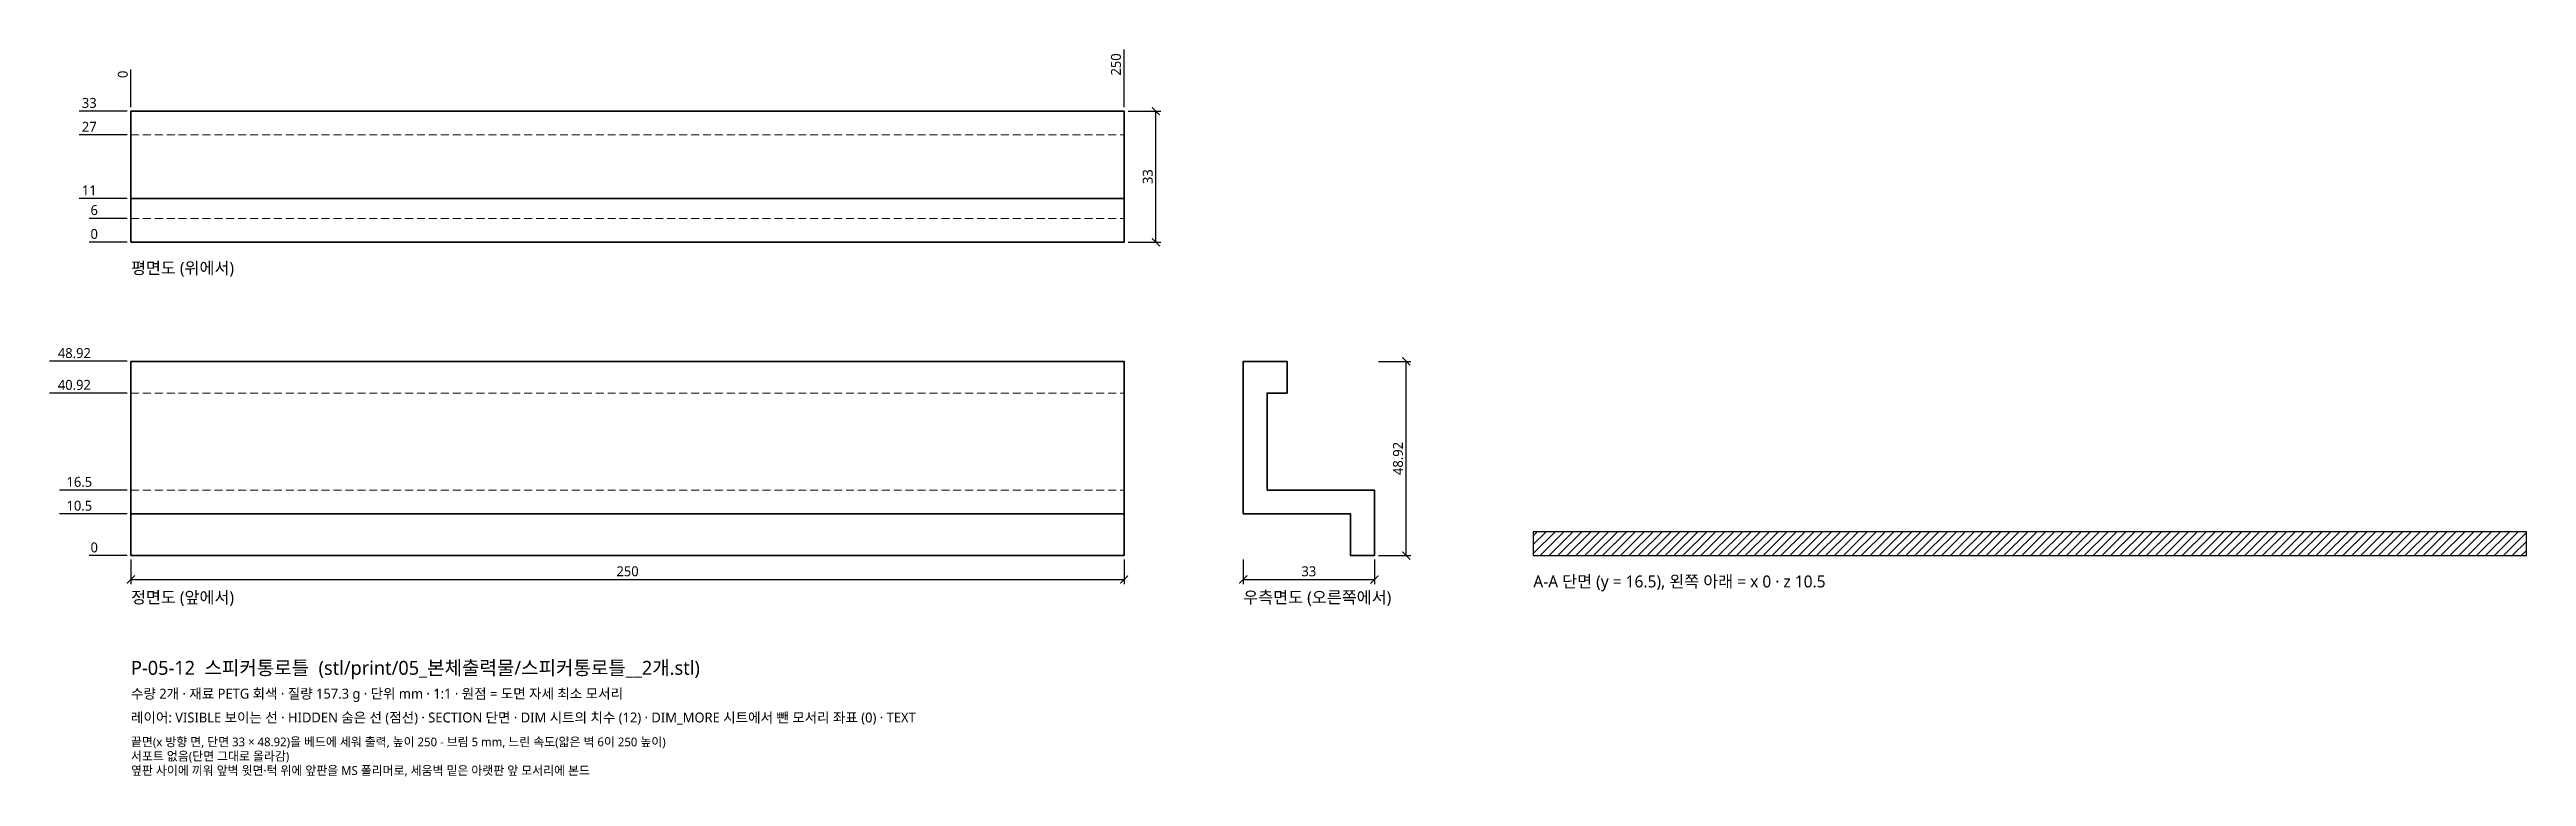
# Model space of a CAD drawing. Header units: millimetres. Extents: x -21 to 603, y -56 to 127.
import ezdxf

# ---------------------------------------------------------------- set-up
doc = ezdxf.new("R2010")
doc.units = ezdxf.units.MM
doc.linetypes.add('HIDDEN', pattern=[3, 2, -1])
for name, color, linetype, lineweight in [('DIM', 4, 'CONTINUOUS', 13), ('HIDDEN', 8, 'HIDDEN', 18), ('SECTION', 5, 'CONTINUOUS', 25), ('TEXT', 7, 'CONTINUOUS', 18), ('VISIBLE', 7, 'CONTINUOUS', 35)]:
    doc.layers.add(name, color=color, linetype=linetype, lineweight=lineweight)
doc.styles.add('KR', font='malgun.ttf')
doc.dimstyles.new('TOCCATA', dxfattribs={"dimtxt": 2.5, "dimasz": 2, "dimexe": 1.2, "dimexo": 1, "dimgap": 0.8, "dimtad": 1, "dimdsep": 46, "dimtxsty": 'KR', "dimblk": 'ARCHTICK', "dimcen": 2.5, "dimazin": 3, "dimtfac": 0.5, "dimtmove": 2, "dimatfit": 3})

# ---------------------------------------------------------------- blocks, each defined once
blk = doc.blocks.new('_ARCHTICK')
at = {"color": 0, "linetype": 'BYBLOCK', "const_width": 0.15}
blk.add_lwpolyline([(-0.5, -0.5), (0.5, 0.5)], dxfattribs=at)

msp = doc.modelspace()

# ---------------------------------------------------------------- hatches: boundary and pattern name
at = {"layer": 'SECTION'}
h = msp.add_hatch(dxfattribs=at)
h.set_pattern_fill('ANSI31', scale=0.5)
h.paths.add_polyline_path([(603, 6), (353, 6), (353, 0), (603, 0)])

# ---------------------------------------------------------------- linework, layer by layer
at = {"layer": 'HIDDEN'}
for points in [[(0, 105.918), (250, 105.918)], [(0, 84.918), (250, 84.918)], [(0, 40.918), (250, 40.918)], [(0, 16.5), (250, 16.5)]]:
    msp.add_lwpolyline(points, dxfattribs=at)
at = {"layer": 'SECTION'}
msp.add_lwpolyline([(603, 6), (353, 6), (353, 0), (603, 0)], close=True, dxfattribs=at)
at = {"layer": 'VISIBLE'}
for points in [[(0, 78.918), (0, 111.918), (250, 111.918), (250, 78.918), (0, 78.918)], [(0, 89.918), (250, 89.918)], [(0, 0), (0, 48.918), (250, 48.918), (250, 0), (0, 0)], [(280, 10.5), (280, 48.918), (291, 48.918), (291, 40.918), (286, 40.918), (286, 16.5), (313, 16.5), (313, 0), (307, 0), (307, 10.5), (280, 10.5)], [(0, 10.5), (250, 10.5)]]:
    msp.add_lwpolyline(points, dxfattribs=at)

# ---------------------------------------------------------------- texts
at = {"layer": 'TEXT', "style": 'KR'}
for s, height, p in [('평면도 (위에서)', 3, (0, 70.918)), ('A-A 단면 (y = 16.5), 왼쪽 아래 = x 0 · z 10.5', 3, (353, -8)), ('정면도 (앞에서)', 3, (0, -12)), ('우측면도 (오른쪽에서)', 3, (280, -12)), ('P-05-12  스피커통로틀  (stl/print/05_본체출력물/스피커통로틀__2개.stl)', 3.5, (0, -30)), ('수량 2개 · 재료 PETG 회색 · 질량 157.3 g · 단위 mm · 1:1 · 원점 = 도면 자세 최소 모서리', 2.5, (0, -36)), ('레이어: VISIBLE 보이는 선 · HIDDEN 숨은 선 (점선) · SECTION 단면 · DIM 시트의 치수 (12) · DIM_MORE 시트에서 뺀 모서리 좌표 (0) · TEXT', 2.5, (0, -42)), ('서포트 없음(단면 그대로 올라감)', 2.2, (0, -51.6)), ('끝면(x 방향 면, 단면 33 × 48.92)을 베드에 세워 출력, 높이 250 - 브림 5 mm, 느린 속도(얇은 벽 6이 250 높이)', 2.2, (0, -48)), ('옆판 사이에 끼워 앞벽 윗면·턱 위에 앞판을 MS 폴리머로, 세움벽 밑은 아랫판 앞 모서리에 본드', 2.2, (0, -55.2))]:
    msp.add_text(s, height=height, dxfattribs=at).set_placement(p)

# ---------------------------------------------------------------- dimensions: what is measured, and where the dimension line sits
at = {"layer": 'DIM'}
for feature_location, offset, dtype, origin in [((250, 111.918), (0, 8), 1, (0, 78.918)), ((0, 111.918075562), (0, 8), 1, (0, 78.918075562)), ((0, 111.918), (-8, 0), 0, (0, 78.918)), ((0, 105.918), (-8, 0), 0, (0, 78.918)), ((0, 89.918), (-8, 0), 0, (0, 78.918)), ((0, 84.918), (-8, 0), 0, (0, 78.918)), ((0, 78.918075562), (-8, 0), 0, (0, 78.918075562)), ((0, 48.92), (-8, 0), 0, (0, 0)), ((0, 40.92), (-8, 0), 0, (0, 0)), ((0, 16.5), (-8, 0), 0, (0, 0)), ((0, 10.5), (-8, 0), 0, (0, 0)), ((0, 0), (-8, 0), 0, (0, 0))]:
    msp.add_ordinate_dim(feature_location=feature_location, offset=offset, dtype=dtype, origin=origin, dimstyle='TOCCATA', dxfattribs=at).render()
for base, p1, p2 in [((258, 78.918), (250, 78.918), (250, 111.918)), ((321, 0), (313, 0), (313, 48.918))]:
    msp.add_linear_dim(base=base, p1=p1, p2=p2, angle=90, dimstyle='TOCCATA', dxfattribs=at).render()
for base, p1, p2 in [((0, -6), (0, 0), (250, 0)), ((280, -6), (280, 0), (313, 0))]:
    msp.add_linear_dim(base=base, p1=p1, p2=p2, dimstyle='TOCCATA', dxfattribs=at).render()

doc.saveas('drawing.dxf')
